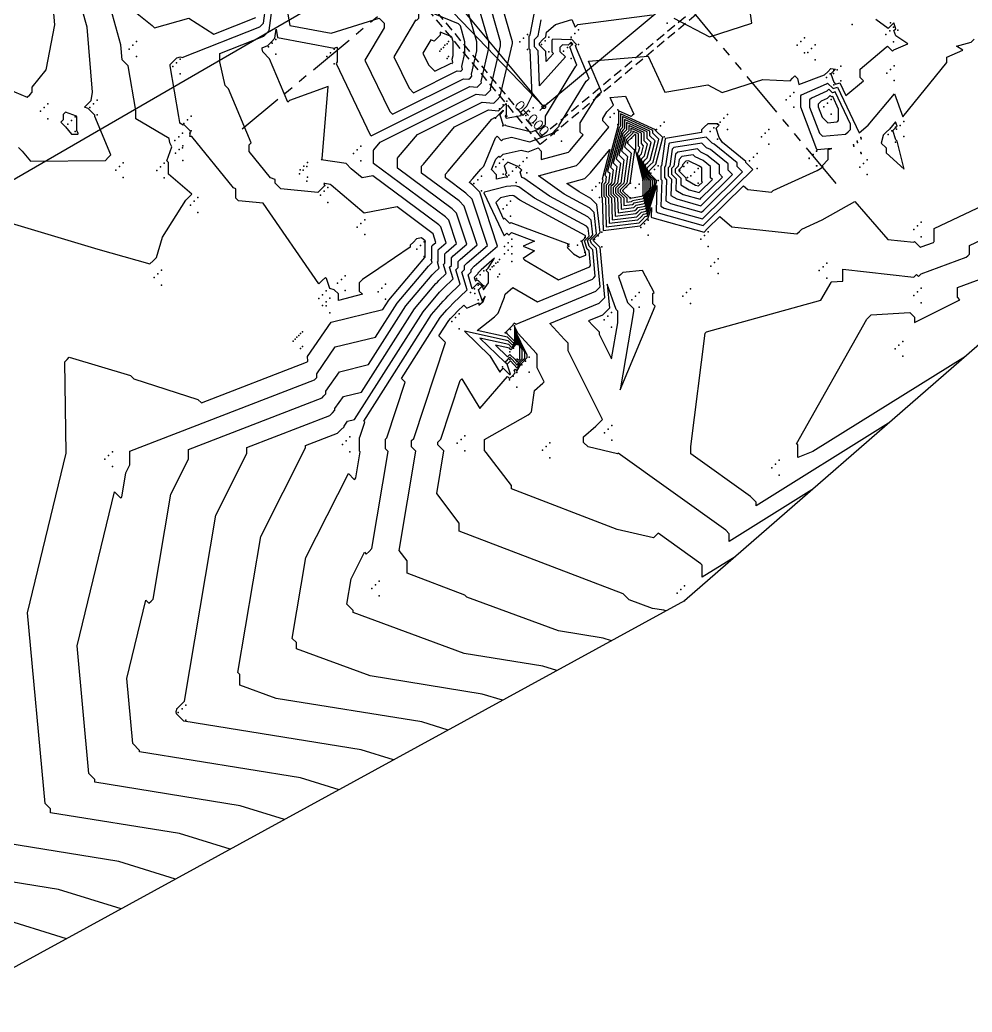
# Model space of a CAD drawing. Header units: metres. Extents: x 419582 to 423558, y 4805372 to 4807539.
# Drawn here: x 421780.29 to 421806, y 4806399.88 to 4806426.66 of the extents above; entities that cross this region are included whole.
import ezdxf

# ---------------------------------------------------------------- set-up
doc = ezdxf.new("R2010")
doc.units = ezdxf.units.M
doc.linetypes.add('HIDDEN', pattern=[0.375, 0.25, -0.125])
doc.linetypes.add('PHANTOM', pattern=[2.5, 1.25, -0.25, 0.25, -0.25, 0.25, -0.25])
for name, color, linetype in [('_pieds', 253, 'HIDDEN'), ('C-ROAD-CNTR-N', 92, 'Continuous'), ('C-ROAD-STAN', 11, 'Continuous'), ('C-ROAD-STAN-MAJR', 11, 'Continuous'), ('C-TINN', 4, 'Continuous'), ('C-TINN-BNDY', 110, 'Continuous'), ('C-TOPO-MAJR', 9, 'Continuous'), ('C-TOPO-MINR', 8, 'Continuous')]:
    doc.layers.add(name, color=color, linetype=linetype)
doc.styles.get("Standard").update_dxf_attribs({"font": 'simplex.shx'})

# ---------------------------------------------------------------- blocks, each defined once
blk = doc.blocks.new('AN30 +0 +0')
at = {"linetype": 'PHANTOM', "flags": 128}
for points in [[(0, -11.382), (0, 11.382)], [(-11.382, 0), (11.382, 0)]]:
    blk.add_lwpolyline(points, dxfattribs=at)
at = {"flags": 128}
blk.add_lwpolyline([(-4.744, -4.744), (-4.744, 4.744), (4.744, 4.744), (4.744, -4.744)], close=True, dxfattribs=at)
blk = doc.blocks.new('AeccTickLine')
blk.add_line((0, -0.5), (0, 0.5))

msp = doc.modelspace()

# ---------------------------------------------------------------- linework, layer by layer
at = {"color": 31, "lineweight": 30, "true_color": 0xffbd7a, "elevation": 1718.013}
msp.add_lwpolyline([(423449.834, 4807399.592), (423130.593, 4807500.114), (421950.92, 4806612.998), (421795.045, 4806430.988), (421305.015, 4806147.038), (421305.015, 4806147.038), (420630.083, 4805770.97), (419765.157, 4805549.54), (419617.356, 4805580.088)], dxfattribs=at)
at = {"layer": '_pieds', "elevation": 1838.947, "flags": 128}
for points in [[(421794.339, 4806423.294), (421787.347, 4806431.698), (421795.751, 4806438.69), (421802.743, 4806430.286)], [(421794.357, 4806423.498), (421787.551, 4806431.68), (421795.733, 4806438.486), (421802.539, 4806430.304)]]:
    msp.add_lwpolyline(points, close=True, dxfattribs=at)
at = {"layer": 'C-ROAD-CNTR-N', "color": 92, "linetype": 'Continuous', "lineweight": -3, "flags": 128}
msp.add_lwpolyline([(421794.432, 4806424.311), (421787.347, 4806431.698), (421795.733, 4806438.486), (421801.726, 4806430.379)], dxfattribs=at)
at = {"layer": 'C-ROAD-STAN', "color": 11, "linetype": 'Continuous', "lineweight": -3}
msp.add_circle((421794.432, 4806424.311), 0.05, dxfattribs=at)
at = {"layer": 'C-TINN', "color": 4, "linetype": 'Continuous', "lineweight": -3}
for p in [(421797.76, 4806426.57, 1797.17), (421802.76, 4806426.53, 1797.22), (421803.79, 4806426.58, 1798.24), (421793.99, 4806426.26, 1794.63), (421795.27, 4806426.29, 1797.54), (421795.37, 4806426.39, 1797.54), (421803.67, 4806426.26, 1797.74), (421803.77, 4806426.36, 1797.74), (421803.87, 4806426.46, 1797.74), (421803.99, 4806426.38, 1798.24), (421783.34, 4806425.97, 1789.24), (421783.44, 4806426.07, 1789.24), (421787.1, 4806426.03, 1792.15), (421787.2, 4806426.13, 1792.15), (421791.76, 4806425.97, 1788.61), (421791.83, 4806426.01, 1788.41), (421791.86, 4806426.07, 1788.61), (421793.79, 4806426.06, 1794.63), (421793.89, 4806426.16, 1794.63), (421794.37, 4806425.99, 1797.39), (421794.47, 4806426.09, 1797.39), (421794.57, 4806426.19, 1797.39), (421795.17, 4806426.19, 1797.54), (421795.17, 4806426.01, 1795.52), (421795.37, 4806425.99, 1797.54), (421801.27, 4806425.97, 1797.61), (421801.37, 4806426.07, 1797.61), (421801.47, 4806426.17, 1797.61), (421801.76, 4806425.98, 1797.33), (421803.87, 4806426.06, 1797.74), (421783.24, 4806425.87, 1789.24), (421787, 4806425.93, 1792.15), (421787.2, 4806425.73, 1792.15), (421788.68, 4806425.77, 1792.06), (421788.78, 4806425.87, 1792.06), (421791.63, 4806425.81, 1788.41), (421791.66, 4806425.87, 1788.61), (421791.73, 4806425.91, 1788.41), (421793.99, 4806425.86, 1794.63), (421794.57, 4806425.79, 1797.39), (421794.97, 4806425.81, 1795.52), (421795.07, 4806425.91, 1795.52), (421801.47, 4806425.77, 1797.61), (421801.56, 4806425.78, 1797.33), (421801.66, 4806425.88, 1797.33), (421783.44, 4806425.67, 1789.24), (421784.52, 4806425.5, 1790.06), (421784.62, 4806425.6, 1790.06), (421788.58, 4806425.67, 1792.06), (421788.78, 4806425.47, 1792.06), (421791.83, 4806425.61, 1788.41), (421791.86, 4806425.67, 1788.61), (421795.17, 4806425.61, 1795.52), (421801.76, 4806425.58, 1797.33), (421802.45, 4806425.41, 1797.61), (421803.89, 4806425.42, 1798.53), (421784.42, 4806425.4, 1790.06), (421784.62, 4806425.2, 1790.06), (421802.16, 4806425.2, 1798.12), (421802.25, 4806425.21, 1797.61), (421802.26, 4806425.3, 1798.12), (421802.35, 4806425.31, 1797.61), (421803.69, 4806425.22, 1798.53), (421803.79, 4806425.32, 1798.53), (421802.06, 4806425.1, 1798.12), (421802.26, 4806424.9, 1798.12), (421802.45, 4806425.01, 1797.61), (421803.89, 4806425.02, 1798.53), (421801.18, 4806424.7, 1798.21), (421781.05, 4806424.39, 1787.16), (421782.28, 4806424.39, 1788.12), (421782.38, 4806424.49, 1788.12), (421793.34, 4806424.36, 1794.7), (421793.44, 4806424.46, 1794.7), (421800.98, 4806424.5, 1798.21), (421801.08, 4806424.6, 1798.21), (421802.09, 4806424.41, 1801.63), (421802.19, 4806424.51, 1801.63), (421780.85, 4806424.19, 1787.16), (421780.95, 4806424.29, 1787.16), (421782.18, 4806424.29, 1788.12), (421782.38, 4806424.09, 1788.12), (421793.23, 4806424.1, 1796.1), (421793.24, 4806424.26, 1794.7), (421793.33, 4806424.2, 1796.1), (421793.95, 4806424.08, 1795.1), (421794.05, 4806424.18, 1795.1), (421794.15, 4806424.28, 1795.1), (421796.33, 4806424.13, 1799.34), (421796.43, 4806424.23, 1799.34), (421799.39, 4806424.1, 1798.4), (421801.18, 4806424.3, 1798.21), (421801.99, 4806424.31, 1801.63), (421802.19, 4806424.11, 1801.63), (421781.05, 4806423.99, 1787.16), (421781.59, 4806423.84, 1786.91), (421781.69, 4806423.94, 1786.91), (421781.79, 4806424.04, 1786.91), (421784.72, 4806423.86, 1790.09), (421784.82, 4806423.96, 1790.09), (421784.92, 4806424.06, 1790.09), (421793.13, 4806424, 1796.1), (421793.33, 4806423.8, 1796.1), (421793.44, 4806424.06, 1794.7), (421794.15, 4806423.88, 1795.1), (421796.23, 4806424.03, 1799.34), (421796.43, 4806423.83, 1799.34), (421797.58, 4806423.8, 1798.36), (421797.68, 4806423.9, 1798.36), (421799.12, 4806423.84, 1797.92), (421799.19, 4806423.9, 1798.4), (421799.29, 4806424, 1798.4), (421804.05, 4806423.81, 1799.06), (421804.15, 4806423.91, 1799.06), (421781.79, 4806423.64, 1786.91), (421784.68, 4806423.6, 1789.07), (421784.92, 4806423.66, 1790.09), (421794.71, 4806423.58, 1797.16), (421794.81, 4806423.68, 1797.16), (421794.91, 4806423.78, 1797.16), (421796.9, 4806423.56, 1790.82), (421797.48, 4806423.7, 1798.36), (421798.92, 4806423.64, 1797.92), (421799.02, 4806423.74, 1797.92), (421799.39, 4806423.7, 1798.4), (421800.41, 4806423.6, 1798.37), (421800.51, 4806423.7, 1798.37), (421803.73, 4806423.56, 1800.19), (421803.83, 4806423.66, 1800.19), (421803.93, 4806423.76, 1800.19), (421803.95, 4806423.71, 1799.06), (421784.48, 4806423.4, 1789.07), (421784.58, 4806423.5, 1789.07), (421794.91, 4806423.38, 1797.16), (421796.7, 4806423.36, 1790.82), (421796.8, 4806423.46, 1790.82), (421797.68, 4806423.5, 1798.36), (421799.12, 4806423.44, 1797.92), (421800.31, 4806423.5, 1798.37), (421800.51, 4806423.3, 1798.37), (421802.79, 4806423.28, 1799.13), (421802.89, 4806423.38, 1799.13), (421802.9, 4806423.35, 1799.2), (421802.99, 4806423.48, 1799.13), (421803, 4806423.45, 1799.2), (421803.93, 4806423.36, 1800.19), (421804.15, 4806423.51, 1799.06), (421784.49, 4806423.06, 1789.61), (421784.59, 4806423.16, 1789.61), (421784.68, 4806423.2, 1789.07), (421784.69, 4806423.26, 1789.61), (421789.3, 4806423.05, 1792.48), (421789.4, 4806423.15, 1792.48), (421789.5, 4806423.25, 1792.48), (421796.9, 4806423.16, 1790.82), (421800.19, 4806423.05, 1798.43), (421801.696, 4806423.017, 1798.909), (421801.7, 4806423.02, 1798.91), (421801.796, 4806423.117, 1798.909), (421801.8, 4806423.12, 1798.91), (421802.8, 4806423.25, 1799.2), (421802.99, 4806423.08, 1799.13), (421803, 4806423.05, 1799.2), (421783.08, 4806422.8, 1788.37), (421784.19, 4806422.79, 1788.82), (421784.69, 4806422.86, 1789.61), (421788.06, 4806422.81, 1791.8), (421789.5, 4806422.85, 1792.48), (421793.24, 4806422.79, 1798.35), (421793.34, 4806422.89, 1798.35), (421793.78, 4806422.73, 1798.6), (421793.88, 4806422.83, 1798.6), (421793.98, 4806422.93, 1798.6), (421798.31, 4806422.8, 1792.66), (421799.99, 4806422.85, 1798.43), (421800.09, 4806422.95, 1798.43), (421801.596, 4806422.917, 1798.909), (421801.6, 4806422.92, 1798.91), (421803.06, 4806422.78, 1799.62), (421803.16, 4806422.88, 1799.62), (421782.88, 4806422.6, 1788.37), (421782.98, 4806422.7, 1788.37), (421783.99, 4806422.59, 1788.82), (421784.09, 4806422.69, 1788.82), (421787.84, 4806422.5, 1791.62), (421787.86, 4806422.61, 1791.8), (421787.94, 4806422.6, 1791.62), (421787.96, 4806422.71, 1791.8), (421788.04, 4806422.7, 1791.62), (421793.14, 4806422.69, 1798.35), (421793.34, 4806422.49, 1798.35), (421793.49, 4806422.47, 1797.34), (421793.59, 4806422.57, 1797.34), (421793.69, 4806422.67, 1797.34), (421793.98, 4806422.53, 1798.6), (421797.32, 4806422.52, 1798.77), (421797.42, 4806422.62, 1798.77), (421797.52, 4806422.72, 1798.77), (421798.11, 4806422.6, 1792.66), (421798.21, 4806422.7, 1792.66), (421798.5, 4806422.55, 1792.58), (421798.6, 4806422.65, 1792.58), (421800.19, 4806422.65, 1798.43), (421801.796, 4806422.717, 1798.909), (421801.8, 4806422.72, 1798.91), (421802.96, 4806422.68, 1799.62), (421803.16, 4806422.48, 1799.62), (421783.08, 4806422.4, 1788.37), (421784.19, 4806422.39, 1788.82), (421788.04, 4806422.3, 1791.62), (421788.06, 4806422.41, 1791.8), (421792.55, 4806422.24, 1797.19), (421792.65, 4806422.34, 1797.19), (421792.75, 4806422.44, 1797.19), (421793.69, 4806422.27, 1797.34), (421795.94, 4806422.26, 1800.89), (421796.77, 4806422.25, 1790.85), (421797.01, 4806422.22, 1790.82), (421797.11, 4806422.32, 1790.82), (421797.52, 4806422.32, 1798.77), (421798.31, 4806422.4, 1792.66), (421798.4, 4806422.45, 1792.58), (421798.6, 4806422.25, 1792.58), (421788.41, 4806421.93, 1790.85), (421788.51, 4806422.03, 1790.85), (421788.61, 4806422.13, 1790.85), (421792.75, 4806422.04, 1797.19), (421795.74, 4806422.06, 1800.89), (421795.84, 4806422.16, 1800.89), (421796.57, 4806422.05, 1790.85), (421796.67, 4806422.15, 1790.85), (421796.91, 4806422.12, 1790.82), (421784.9, 4806421.66, 1789.04), (421785, 4806421.76, 1789.04), (421785.1, 4806421.86, 1789.04), (421788.61, 4806421.73, 1790.85), (421793.44, 4806421.66, 1795.38), (421793.54, 4806421.76, 1795.38), (421795.94, 4806421.86, 1800.89), (421796.77, 4806421.85, 1790.85), (421797.11, 4806421.92, 1790.82), (421785.1, 4806421.46, 1789.04), (421793.34, 4806421.56, 1795.38), (421789.5, 4806421.16, 1790.81), (421789.6, 4806421.26, 1790.81), (421793.54, 4806421.36, 1795.38), (421797.15, 4806421.15, 1800.59), (421797.25, 4806421.25, 1800.59), (421804.62, 4806421.2, 1799.63), (421789.4, 4806421.06, 1790.81), (421789.6, 4806420.86, 1790.81), (421796, 4806420.93, 1800.47), (421797.05, 4806421.05, 1800.59), (421798.87, 4806420.94, 1800.5), (421804.42, 4806421, 1799.63), (421804.52, 4806421.1, 1799.63), (421791.21, 4806420.67, 1789.88), (421793.47, 4806420.64, 1797.65), (421793.57, 4806420.74, 1797.65), (421795.44, 4806420.68, 1795.77), (421795.54, 4806420.78, 1795.77), (421795.8, 4806420.73, 1800.47), (421795.9, 4806420.83, 1800.47), (421797.25, 4806420.85, 1800.59), (421798.67, 4806420.74, 1800.5), (421798.77, 4806420.84, 1800.5), (421804.62, 4806420.8, 1799.63), (421791.01, 4806420.47, 1789.88), (421791.11, 4806420.57, 1789.88), (421793.37, 4806420.54, 1797.65), (421793.37, 4806420.34, 1797.26), (421793.47, 4806420.44, 1797.26), (421793.57, 4806420.54, 1797.26), (421793.57, 4806420.34, 1797.65), (421795.34, 4806420.58, 1795.77), (421795.54, 4806420.38, 1795.77), (421796, 4806420.53, 1800.47), (421798.87, 4806420.54, 1800.5), (421791.21, 4806420.27, 1789.88), (421793.14, 4806420.09, 1797.32), (421793.19, 4806420.12, 1797.24), (421793.24, 4806420.19, 1797.32), (421793.57, 4806420.14, 1797.26), (421799.04, 4806420.11, 1800.86), (421799.14, 4806420.21, 1800.86), (421802.07, 4806420.09, 1800.88), (421784.02, 4806419.8, 1789.1), (421784.12, 4806419.9, 1789.1), (421792.82, 4806419.88, 1798.38), (421792.99, 4806419.92, 1797.24), (421793.04, 4806419.99, 1797.32), (421793.09, 4806420.02, 1797.24), (421793.24, 4806419.79, 1797.32), (421798.94, 4806420.01, 1800.86), (421799.14, 4806419.81, 1800.86), (421801.87, 4806419.89, 1800.88), (421801.97, 4806419.99, 1800.88), (421783.92, 4806419.7, 1789.1), (421788.87, 4806419.55, 1790.29), (421788.97, 4806419.65, 1790.29), (421789.07, 4806419.75, 1790.29), (421790.16, 4806419.52, 1789.62), (421792.62, 4806419.68, 1798.38), (421792.72, 4806419.78, 1798.38), (421793.19, 4806419.72, 1797.24), (421802.07, 4806419.69, 1800.88), (421784.12, 4806419.5, 1789.1), (421788.56, 4806419.34, 1789.86), (421789.07, 4806419.35, 1790.29), (421789.96, 4806419.32, 1789.62), (421790.06, 4806419.42, 1789.62), (421792.46, 4806419.3, 1796.51), (421792.56, 4806419.4, 1796.51), (421792.57, 4806419.27, 1796.94), (421792.66, 4806419.5, 1796.51), (421792.67, 4806419.37, 1796.94), (421792.77, 4806419.47, 1796.94), (421792.82, 4806419.48, 1798.38), (421797.01, 4806419.3, 1799.63), (421798.29, 4806419.3, 1800.81), (421798.39, 4806419.4, 1800.81), (421804.52, 4806419.32, 1801.53), (421804.62, 4806419.42, 1801.53), (421788.36, 4806419.14, 1789.86), (421788.46, 4806419.24, 1789.86), (421788.56, 4806419.05, 1789.63), (421788.66, 4806419.15, 1789.63), (421790.16, 4806419.12, 1789.62), (421792.66, 4806419.1, 1796.51), (421792.77, 4806419.07, 1796.94), (421796.81, 4806419.1, 1799.63), (421796.91, 4806419.2, 1799.63), (421798.19, 4806419.2, 1800.81), (421798.39, 4806419, 1800.81), (421804.42, 4806419.22, 1801.53), (421804.62, 4806419.02, 1801.53), (421788.46, 4806418.95, 1789.63), (421788.56, 4806418.94, 1789.86), (421788.66, 4806418.75, 1789.63), (421792.15, 4806418.72, 1797.34), (421796.26, 4806418.76, 1801.4), (421797.01, 4806418.9, 1799.63), (421791.95, 4806418.52, 1797.34), (421792.05, 4806418.62, 1797.34), (421796.06, 4806418.56, 1801.4), (421796.16, 4806418.66, 1801.4), (421787.87, 4806418.19, 1789.22), (421787.92, 4806418.24, 1789.43), (421792.15, 4806418.32, 1797.34), (421793.44, 4806418.2, 1799.08), (421793.54, 4806418.3, 1799.08), (421793.64, 4806418.4, 1799.08), (421796.26, 4806418.36, 1801.4), (421787.67, 4806417.99, 1789.22), (421787.72, 4806418.04, 1789.43), (421787.77, 4806418.09, 1789.22), (421787.82, 4806418.14, 1789.43), (421793.64, 4806418, 1799.08), (421804.12, 4806417.98, 1802.8), (421787.87, 4806417.79, 1789.22), (421787.92, 4806417.84, 1789.43), (421793.52, 4806417.7, 1794.07), (421793.62, 4806417.8, 1794.07), (421793.72, 4806417.9, 1794.07), (421803.92, 4806417.78, 1802.8), (421804.02, 4806417.88, 1802.8), (421793.42, 4806417.39, 1796.86), (421793.52, 4806417.49, 1796.86), (421793.72, 4806417.5, 1794.07), (421793.94, 4806417.45, 1798.74), (421794.04, 4806417.55, 1798.74), (421804.12, 4806417.58, 1802.8), (421793.32, 4806417.29, 1796.86), (421793.71, 4806417.14, 1798.42), (421793.84, 4806417.35, 1798.74), (421794.04, 4806417.15, 1798.74), (421793.51, 4806416.94, 1798.42), (421793.52, 4806417.09, 1796.86), (421793.61, 4806417.04, 1798.42), (421793.71, 4806416.74, 1798.42), (421796.07, 4806415.51, 1800.16), (421796.17, 4806415.61, 1800.16), (421796.27, 4806415.71, 1800.16), (421789.1, 4806415.3, 1794.63), (421789.2, 4806415.4, 1794.63), (421792.1, 4806415.23, 1798.75), (421792.2, 4806415.33, 1798.75), (421792.3, 4806415.43, 1798.75), (421794.6, 4806415.24, 1799.74), (421796.27, 4806415.31, 1800.16), (421782.79, 4806415, 1790.7), (421789, 4806415.2, 1794.63), (421789.2, 4806415, 1794.63), (421792.3, 4806415.03, 1798.75), (421794.4, 4806415.04, 1799.74), (421794.5, 4806415.14, 1799.74), (421782.59, 4806414.8, 1790.7), (421782.69, 4806414.9, 1790.7), (421794.6, 4806414.84, 1799.74), (421800.79, 4806414.77, 1801.86), (421782.79, 4806414.6, 1790.7), (421800.59, 4806414.57, 1801.86), (421800.69, 4806414.67, 1801.86), (421800.79, 4806414.37, 1801.86), (421789.99, 4806411.51, 1796.46), (421789.79, 4806411.31, 1796.46), (421789.89, 4806411.41, 1796.46), (421798.13, 4806411.28, 1798.34), (421798.23, 4806411.38, 1798.34), (421789.99, 4806411.11, 1796.46), (421798.03, 4806411.18, 1798.34), (421798.23, 4806410.98, 1798.34), (421784.67, 4806408.06, 1793.04), (421784.77, 4806408.16, 1793.04), (421784.57, 4806407.96, 1793.04), (421784.77, 4806407.76, 1793.04)]:
    msp.add_point(p, dxfattribs=at)
at = {"layer": 'C-TINN-BNDY', "color": 110, "linetype": 'Continuous', "lineweight": -3, "flags": 128}
msp.add_lwpolyline([(422724.87, 4807165.92), (422697.08, 4807146.67), (422577.28, 4807048.8), (422494.93, 4806993.73), (422433.35, 4806948.24), (422390.21, 4806913.55), (422303.24, 4806847.72), (422229.68, 4806793.83), (422213.19, 4806781.58), (422179.34, 4806755.48), (422143.63, 4806726.94), (422090.94, 4806686.36), (421935.65, 4806537.41), (421807.76, 4806419.27), (421798.23, 4806410.98), (421750.84, 4806385.06), (421712.43, 4806364.25), (421678.37, 4806344.94), (421648.74, 4806328.11), (421541.25, 4806258.62), (421434.62, 4806175.52), (421305.47, 4806115.01), (421187.67, 4806058.56)], dxfattribs=at)
at = {"layer": 'C-TOPO-MAJR', "color": 9, "linetype": 'Continuous', "lineweight": -3, "flags": 128}
for points, elevation in [([(421785.967, 4806404.273), (421784.603, 4806404.696), (421781.119, 4806405.257), (421781.119, 4806405.367), (421780.974, 4806405.512), (421780.501, 4806410.652), (421781.543, 4806414.966), (421781.503, 4806417.425), (421781.566, 4806417.488), (421781.628, 4806417.551), (421783.284, 4806417.056), (421783.372, 4806416.969), (421785.098, 4806416.414), (421785.193, 4806416.32), (421788.033, 4806417.417), (421788.047, 4806417.431), (421788.062, 4806417.445), (421788.06, 4806417.573), (421788.7, 4806418.502), (421790.087, 4806418.838), (421790.248, 4806419.09), (421791.222, 4806420.242), (421791.224, 4806420.243), (421791.225, 4806420.245), (421791.233, 4806420.252), (421791.23, 4806420.262), (421791.231, 4806420.263), (421791.231, 4806420.657), (421791.233, 4806420.659), (421791.243, 4806420.668), (421791.235, 4806420.692), (421791.232, 4806420.696), (421791.131, 4806420.771), (421791.002, 4806420.746), (421790.915, 4806420.659), (421790.828, 4806420.572), (421790.828, 4806420.52), (421789.981, 4806419.948), (421789.542, 4806419.65), (421789.499, 4806419.607), (421789.455, 4806419.564), (421789.455, 4806419.337), (421789.542, 4806419.25), (421788.89, 4806419.086), (421788.89, 4806419.262), (421788.778, 4806419.374), (421788.661, 4806419.408), (421788.567, 4806419.678), (421788.539, 4806419.706), (421788.453, 4806419.62), (421788.367, 4806419.535), (421786.856, 4806421.709), (421786.194, 4806421.773), (421786.12, 4806421.847), (421786.12, 4806422.098), (421786.06, 4806422.121), (421784.935, 4806423.506), (421784.877, 4806423.51), (421784.899, 4806423.619), (421784.877, 4806423.585), (421784.899, 4806423.655), (421784.716, 4806423.837), (421784.708, 4806423.828), (421784.699, 4806423.819), (421784.613, 4806423.871), (421784.613, 4806423.889), (421784.584, 4806424.052), (421784.348, 4806425.42), (421784.348, 4806425.449), (421784.441, 4806425.542), (421784.534, 4806425.634), (421784.633, 4806425.662), (421784.671, 4806425.638), (421786.772, 4806426.47), (421786.823, 4806426.52), (421786.873, 4806426.571), (421786.934, 4806427.037)], 1790), ([(421793.319, 4806408.294), (421792.773, 4806408.463), (421789.748, 4806408.951), (421787.762, 4806409.68), (421787.762, 4806409.851), (421787.647, 4806409.965), (421788.016, 4806412.144), (421789.16, 4806414.413), (421789.319, 4806414.254), (421789.34, 4806414.274), (421789.36, 4806414.294), (421789.478, 4806415.003), (421789.46, 4806415.021), (421789.46, 4806415.385), (421789.469, 4806415.394), (421789.603, 4806415.799), (421789.575, 4806415.826), (421791.407, 4806418.702), (421791.718, 4806419.069), (421791.787, 4806419.138), (421791.855, 4806419.206), (421792.175, 4806419.521), (421792.059, 4806419.915), (421792.12, 4806419.975), (421792.12, 4806420.134), (421792.18, 4806420.194), (421792.633, 4806420.584), (421792.289, 4806421.63), (421792.149, 4806421.77), (421791.132, 4806422.524), (421791.132, 4806422.71), (421791.185, 4806422.763), (421792.027, 4806423.772), (421792.944, 4806424.23), (421793.216, 4806424.204), (421793.238, 4806424.226), (421793.259, 4806424.247), (421793.338, 4806424.326), (421793.416, 4806424.404), (421793.416, 4806424.09), (421793.395, 4806424.069), (421793.416, 4806424.004), (421793.823, 4806424.075), (421793.823, 4806424.175), (421793.898, 4806424.25), (421793.972, 4806424.325), (421794.116, 4806424.616), (421794.068, 4806425.851), (421794.041, 4806425.877), (421794.041, 4806426.224), (421794.054, 4806426.237), (421794.068, 4806426.251), (421794.207, 4806426.996)], 1795), ([(421801.669, 4806413.972), (421799.437, 4806412.579), (421799.437, 4806412.79), (421799.343, 4806412.884), (421796.442, 4806414.965), (421796.434, 4806414.956), (421796.425, 4806414.947), (421795.634, 4806415.131), (421795.51, 4806415.255), (421795.51, 4806415.407), (421795.841, 4806415.695), (421795.93, 4806415.784), (421796.019, 4806415.872), (421795.092, 4806417.723), (421795.092, 4806417.934), (421794.997, 4806418.028), (421794.6, 4806418.463), (421795.931, 4806419.013), (421796.006, 4806419.088), (421796.081, 4806419.163), (421795.954, 4806420.515), (421795.774, 4806420.695), (421795.764, 4806420.725), (421795.774, 4806420.735), (421795.864, 4806420.825), (421795.954, 4806420.915), (421795.87, 4806421.672), (421795.705, 4806421.837), (421795.385, 4806422.012), (421795.056, 4806422.243), (421795.542, 4806422.375), (421795.618, 4806422.451), (421795.694, 4806422.527), (421796.221, 4806423.161), (421796.007, 4806422.357), (421796.025, 4806422.34), (421796.014, 4806422.259), (421796.005, 4806422.25), (421795.996, 4806422.241), (421795.996, 4806421.877), (421796.014, 4806421.859), (421796.038, 4806420.975), (421797.033, 4806421.098), (421797.127, 4806421.192), (421797.221, 4806421.286), (421797.242, 4806421.29), (421797.338, 4806421.597), (421797.329, 4806421.336), (421797.349, 4806421.324), (421798.759, 4806420.929), (421798.853, 4806421.023), (421799.189, 4806421.353), (421799.512, 4806421.074), (421801.267, 4806420.881), (421801.331, 4806420.945), (421801.395, 4806421.01), (421801.948, 4806421.263), (421802.831, 4806421.759), (421803.724, 4806420.731), (421804.42, 4806420.653), (421804.439, 4806420.673), (421804.601, 4806420.512), (421804.62, 4806420.531), (421804.949, 4806420.651), (421804.96, 4806420.663), (421804.971, 4806420.674), (421804.971, 4806421.029), (421808.455, 4806422.674)], 1800)]:
    msp.add_lwpolyline(points, dxfattribs=dict(at, elevation=elevation))
for points, elevation in [([(421790.798, 4806424.81), (421790.92, 4806424.688), (421792.099, 4806425.277), (421792.186, 4806425.269), (421792.212, 4806425.294), (421792.237, 4806425.319), (421792.221, 4806425.394), (421792.306, 4806425.76), (421792.306, 4806426.068), (421792.182, 4806426.5), (421792.13, 4806426.552), (421791.054, 4806426.987), (421791.054, 4806426.691), (421791.028, 4806426.665), (421791.002, 4806426.639), (421790.973, 4806426.651), (421790.388, 4806425.662), (421790.798, 4806424.81)], 1790), ([(421802.076, 4806424.73), (421801.656, 4806424.548), (421801.604, 4806424.496), (421801.604, 4806424.305), (421801.876, 4806423.597), (421801.956, 4806423.517), (421802.581, 4806423.569), (421802.646, 4806423.634), (421802.712, 4806423.699), (421802.712, 4806423.838), (421802.295, 4806424.713), (421802.223, 4806424.691), (421802.13, 4806424.784), (421802.076, 4806424.73)], 1800), ([(421796.31, 4806422.137), (421796.31, 4806421.971), (421796.427, 4806421.854), (421796.438, 4806421.453), (421796.889, 4806421.509), (421796.932, 4806421.552), (421796.975, 4806421.594), (421797.17, 4806421.633), (421797.326, 4806422.13), (421797.326, 4806422.32), (421797.22, 4806422.425), (421797.121, 4806422.823), (421797.173, 4806422.876), (421797.226, 4806422.929), (421797.332, 4806423.348), (421797.222, 4806423.459), (421797.222, 4806423.638), (421796.669, 4806423.889), (421796.669, 4806423.692), (421796.618, 4806423.642), (421796.568, 4806423.591), (421796.385, 4806422.903), (421796.502, 4806422.786), (421796.427, 4806422.254), (421796.368, 4806422.195), (421796.31, 4806422.137)], 1795), ([(421803.673, 4806423.2), (421803.673, 4806423.067), (421804.164, 4806422.627), (421803.967, 4806423.385), (421803.933, 4806423.419), (421803.85, 4806423.668), (421803.933, 4806423.752), (421803.95, 4806423.768), (421803.967, 4806423.785), (421803.925, 4806423.904), (421803.762, 4806423.71), (421803.679, 4806423.628), (421803.597, 4806423.546), (421803.59, 4806423.539), (421803.54, 4806423.333), (421803.673, 4806423.2)], 1800), ([(421799.175, 4806422.733), (421798.836, 4806423.008), (421798.67, 4806423.085), (421798.581, 4806423.174), (421798.051, 4806423.087), (421797.992, 4806423.028), (421797.946, 4806422.708), (421797.884, 4806422.646), (421797.884, 4806422.493), (421798.007, 4806422.369), (421797.997, 4806422.061), (421798.192, 4806421.948), (421798.652, 4806421.819), (421798.682, 4806421.85), (421799.258, 4806422.415), (421799.175, 4806422.498), (421799.175, 4806422.733)], 1795), ([(421797.38, 4806418.994), (421797.38, 4806419.269), (421797.411, 4806419.3), (421797.102, 4806419.897), (421796.565, 4806419.842), (421796.509, 4806419.786), (421796.453, 4806419.73), (421796.695, 4806419.029), (421796.853, 4806418.871), (421796.853, 4806418.787), (421796.493, 4806416.673), (421797.443, 4806418.931), (421797.38, 4806418.994)], 1800), ([(421793.764, 4806417.49), (421793.784, 4806417.51), (421793.784, 4806417.83), (421793.705, 4806417.993), (421793.705, 4806417.919), (421793.624, 4806417.837), (421793.542, 4806417.756), (421793.505, 4806417.793), (421793.13, 4806417.876), (421793.453, 4806417.563), (421793.487, 4806417.597), (421793.52, 4806417.63), (421793.653, 4806417.497), (421793.718, 4806417.423), (421793.744, 4806417.47), (421793.764, 4806417.49)], 1795)]:
    msp.add_lwpolyline(points, close=True, dxfattribs=dict(at, elevation=elevation))
at = {"layer": 'C-TOPO-MINR', "color": 8, "linetype": 'Continuous', "lineweight": -3, "flags": 128}
for points, elevation in [([(421805.813, 4806417.576), (421801.694, 4806415.005), (421801.286, 4806414.848), (421801.286, 4806415.189), (421801.256, 4806415.218), (421803.149, 4806418.576), (421803.208, 4806418.634), (421803.266, 4806418.693), (421804.309, 4806418.761), (421804.435, 4806418.635), (421804.435, 4806418.487), (421805.667, 4806419.103), (421805.6, 4806419.17), (421805.6, 4806419.437), (421806.725, 4806419.848), (421806.797, 4806419.919), (421806.868, 4806419.991), (421806.868, 4806420.105), (421807.982, 4806420.63), (421808.033, 4806420.579), (421809.063, 4806421.805), (421809.063, 4806421.572), (421812.212, 4806424.726), (421846.582, 4806461.422)], 1802), ([(421791.849, 4806407.49), (421791.139, 4806407.71), (421787.208, 4806408.343), (421786.235, 4806408.7), (421786.235, 4806408.988), (421786.179, 4806409.044), (421786.8, 4806412.715), (421788.005, 4806415.104), (421788.005, 4806415.168), (421788.868, 4806415.502), (421788.957, 4806415.59), (421789.045, 4806415.678), (421789.045, 4806415.696), (421789.132, 4806415.822), (421789.321, 4806415.868), (421791.176, 4806418.78), (421791.619, 4806419.304), (421791.674, 4806419.359), (421791.729, 4806419.414), (421791.987, 4806419.667), (421791.893, 4806419.984), (421791.942, 4806420.032), (421791.942, 4806420.239), (421791.99, 4806420.287), (421792.355, 4806420.601), (421792.078, 4806421.442), (421791.965, 4806421.555), (421790.484, 4806422.653), (421790.484, 4806422.924), (421790.517, 4806422.956), (421791.024, 4806423.565), (421792.775, 4806424.44), (421793.083, 4806424.41), (421793.172, 4806424.499), (421793.261, 4806424.588), (421793.258, 4806424.599), (421793.588, 4806426.019), (421793.588, 4806426.061), (421793.131, 4806427.654)], 1794), ([(421797.94, 4806426.702), (421798.908, 4806426.203), (421800.05, 4806426.566), (421799.904, 4806427.605)], 1797), ([(421779.969, 4806421.194), (421782.402, 4806420.468), (421783.805, 4806420.07), (421783.891, 4806420.156), (421783.978, 4806420.242), (421784.145, 4806420.789), (421784.771, 4806421.793), (421784.853, 4806421.875), (421784.935, 4806421.956), (421784.304, 4806422.497), (421784.304, 4806422.806), (421784.258, 4806422.852), (421784.399, 4806423.229), (421784.34, 4806423.34), (421784.325, 4806423.451), (421783.425, 4806423.987), (421783.425, 4806424.209), (421783.213, 4806425.417), (421783.056, 4806425.574), (421783.022, 4806425.984), (421782.611, 4806427.451)], 1789), ([(421780.253, 4806423.208), (421780.352, 4806423.11), (421780.58, 4806422.847), (421782.604, 4806422.864), (421782.678, 4806422.938), (421782.753, 4806423.013), (421782.321, 4806424.045), (421782.321, 4806424.085), (421782.141, 4806424.265), (421782.039, 4806424.303), (421782.126, 4806424.39), (421782.214, 4806424.478), (421782.257, 4806424.707), (421782.112, 4806426.458), (421781.824, 4806427.486)], 1788), ([(421782.646, 4806427.485), (421783.862, 4806426.505), (421783.926, 4806426.441), (421784.85, 4806426.701), (421785.525, 4806426.269), (421786.666, 4806426.721)], 1789), ([(421790.378, 4806406.685), (421789.505, 4806406.956), (421784.722, 4806407.727), (421784.722, 4806407.729), (421784.523, 4806407.928), (421784.516, 4806407.995), (421784.536, 4806408.077), (421784.54, 4806408.074), (421784.638, 4806408.172), (421784.736, 4806408.27), (421785.585, 4806413.286), (421786.424, 4806414.951), (421786.424, 4806415.117), (421788.66, 4806415.98), (421788.729, 4806416.05), (421788.799, 4806416.12), (421788.799, 4806416.165), (421789.024, 4806416.492), (421789.512, 4806416.61), (421790.944, 4806418.857), (421791.519, 4806419.538), (421791.561, 4806419.58), (421791.603, 4806419.622), (421791.798, 4806419.814), (421791.728, 4806420.053), (421791.764, 4806420.09), (421791.764, 4806420.343), (421791.801, 4806420.38), (421792.077, 4806420.618), (421791.867, 4806421.255), (421791.782, 4806421.34), (421789.837, 4806422.783), (421789.837, 4806423.138), (421789.848, 4806423.15), (421790.021, 4806423.358), (421792.606, 4806424.649), (421792.859, 4806424.625), (421792.932, 4806424.698), (421793.005, 4806424.771), (421792.999, 4806424.798), (421793.267, 4806425.954), (421793.267, 4806426.063), (421792.876, 4806427.43)], 1793), ([(421787.437, 4806405.077), (421786.237, 4806405.449), (421782.32, 4806406.081), (421782.32, 4806406.154), (421782.157, 4806406.317), (421781.839, 4806409.766), (421782.844, 4806413.923), (421783.018, 4806413.749), (421783.031, 4806413.762), (421783.044, 4806413.774), (421783.155, 4806414.429), (421783.264, 4806414.646), (421783.264, 4806415.015), (421788.242, 4806416.938), (421788.275, 4806416.971), (421788.308, 4806417.004), (421788.306, 4806417.103), (421788.808, 4806417.832), (421789.896, 4806418.095), (421790.48, 4806419.013), (421791.321, 4806420.007), (421791.336, 4806420.022), (421791.351, 4806420.037), (421791.421, 4806420.106), (421791.396, 4806420.192), (421791.409, 4806420.205), (421791.409, 4806420.553), (421791.422, 4806420.566), (421791.521, 4806420.651), (421791.446, 4806420.88), (421791.415, 4806420.911), (421790.473, 4806421.609), (421789.589, 4806421.441), (421788.692, 4806422.196), (421788.673, 4806422.215), (421788.523, 4806422.237), (421788.499, 4806422.241), (421788.523, 4806422.174), (421788.499, 4806422.163), (421788.418, 4806422.083), (421788.338, 4806422.002), (421787.333, 4806422.098), (421787.182, 4806422.25), (421787.182, 4806422.346), (421787.06, 4806422.393), (421786.485, 4806423.101), (421786.485, 4806423.288), (421786.538, 4806423.342), (421785.927, 4806424.798), (421785.839, 4806424.886), (421785.69, 4806425.528), (421785.69, 4806425.748), (421786.878, 4806426.219), (421786.952, 4806426.292), (421787.025, 4806426.366), (421787.113, 4806427.045)], 1791), ([(421788.908, 4806405.881), (421787.871, 4806406.203), (421783.521, 4806406.904), (421783.521, 4806406.941), (421783.34, 4806407.123), (421783.178, 4806408.881), (421783.69, 4806411), (421783.779, 4806410.911), (421783.834, 4806410.967), (421783.89, 4806411.022), (421784.37, 4806413.857), (421784.844, 4806414.798), (421784.844, 4806415.066), (421788.451, 4806416.459), (421788.502, 4806416.51), (421788.553, 4806416.562), (421788.553, 4806416.634), (421788.916, 4806417.162), (421789.704, 4806417.353), (421790.712, 4806418.935), (421791.42, 4806419.773), (421791.449, 4806419.801), (421791.477, 4806419.83), (421791.61, 4806419.96), (421791.562, 4806420.123), (421791.587, 4806420.148), (421791.587, 4806420.448), (421791.612, 4806420.473), (421791.799, 4806420.635), (421791.657, 4806421.067), (421791.599, 4806421.125), (421789.816, 4806422.448), (421789.529, 4806422.393), (421789.238, 4806422.638), (421789.097, 4806422.779), (421788.425, 4806422.881), (421788.454, 4806422.91), (421788.614, 4806424.856), (421787.569, 4806424.479), (421787.526, 4806424.436), (421787.034, 4806425.608), (421786.849, 4806425.794), (421786.829, 4806425.878), (421786.829, 4806425.906), (421786.984, 4806425.968), (421787.081, 4806426.064), (421787.177, 4806426.161), (421787.209, 4806426.406), (421787.249, 4806426.179), (421788.775, 4806425.894), (421788.848, 4806425.917), (421788.856, 4806425.91), (421788.856, 4806425.525), (421788.827, 4806425.476), (421789.751, 4806423.552), (421789.775, 4806423.528), (421792.437, 4806424.858), (421792.635, 4806424.839), (421792.692, 4806424.897), (421792.749, 4806424.954), (421792.74, 4806424.996), (421792.947, 4806425.89), (421792.947, 4806426.064), (421792.644, 4806427.12)], 1792), ([(421787.47, 4806427.114), (421787.578, 4806426.502), (421788.693, 4806426.295), (421789.989, 4806426.707), (421790.124, 4806426.572), (421790.124, 4806426.442), (421789.608, 4806425.569), (421790.275, 4806424.181), (421790.347, 4806424.108), (421792.268, 4806425.068), (421792.411, 4806425.054), (421792.452, 4806425.095), (421792.493, 4806425.136), (421792.48, 4806425.195), (421792.626, 4806425.825), (421792.626, 4806426.066), (421792.413, 4806426.81)], 1791), ([(421779.807, 4806424.86), (421780.495, 4806424.573), (421780.56, 4806424.638), (421780.626, 4806424.703), (421780.626, 4806424.842), (421781.006, 4806425.306), (421781.237, 4806426.519), (421781.202, 4806426.933)], 1787), ([(421796.26, 4806409.902), (421796.041, 4806409.97), (421794.827, 4806410.166), (421792.357, 4806411.073), (421792.299, 4806411.13), (421790.749, 4806411.724), (421790.749, 4806412.058), (421790.535, 4806412.34), (421790.983, 4806415.017), (421790.868, 4806415.132), (421790.868, 4806415.302), (421790.926, 4806415.36), (421791.78, 4806417.954), (421791.605, 4806418.129), (421791.871, 4806418.546), (421791.916, 4806418.6), (421792.012, 4806418.695), (421792.107, 4806418.791), (421792.277, 4806418.958), (421792.359, 4806418.876), (421792.677, 4806419.018), (421792.677, 4806418.957), (421792.789, 4806419.046), (421792.792, 4806419.048), (421792.794, 4806419.051), (421792.854, 4806419.2), (421792.772, 4806419.087), (421792.676, 4806419.375), (421792.772, 4806419.47), (421792.764, 4806419.479), (421792.65, 4806419.547), (421792.576, 4806419.473), (421792.502, 4806419.4), (421792.391, 4806419.776), (421792.475, 4806419.86), (421792.475, 4806419.924), (421792.559, 4806420.008), (421793.189, 4806420.551), (421792.71, 4806422.004), (421792.515, 4806422.199), (421792.427, 4806422.265), (421792.427, 4806422.281), (421792.523, 4806422.377), (421792.734, 4806422.629), (421792.816, 4806422.712), (421793.134, 4806423.476), (421793.174, 4806423.516), (421793.294, 4806423.396), (421793.334, 4806423.436), (421793.564, 4806423.487), (421794.058, 4806423.364), (421794.667, 4806423.603), (421794.759, 4806423.696), (421794.851, 4806423.788), (421794.851, 4806423.819), (421794.935, 4806423.959), (421795.581, 4806424.998), (421795.619, 4806425.037), (421795.658, 4806425.075), (421795.317, 4806425.888), (421795.29, 4806425.969), (421795.317, 4806425.995), (421795.17, 4806426.142), (421795.143, 4806426.115), (421794.674, 4806426.132), (421794.653, 4806426.111), (421794.653, 4806425.794), (421794.695, 4806425.752), (421794.498, 4806425.533), (421794.488, 4806425.8), (421794.316, 4806425.972), (421794.316, 4806426.028), (421794.402, 4806426.114), (421794.488, 4806426.2), (421794.511, 4806426.321), (421794.751, 4806426.534), (421795.188, 4806426.666), (421795.277, 4806426.459), (421795.354, 4806426.536), (421797.361, 4806426.791)], 1797), ([(421794.789, 4806409.098), (421794.407, 4806409.217), (421792.287, 4806409.558), (421789.288, 4806410.659), (421789.288, 4806410.713), (421789.115, 4806410.886), (421789.231, 4806411.573), (421789.591, 4806412.288), (421789.642, 4806412.238), (421789.717, 4806412.312), (421789.791, 4806412.387), (421790.231, 4806415.01), (421790.164, 4806415.076), (421790.164, 4806415.343), (421790.198, 4806415.377), (421790.691, 4806416.876), (421790.59, 4806416.977), (421791.639, 4806418.624), (421791.817, 4806418.834), (421791.899, 4806418.916), (421791.981, 4806418.998), (421792.364, 4806419.375), (421792.225, 4806419.845), (421792.297, 4806419.917), (421792.297, 4806420.029), (421792.369, 4806420.101), (421792.911, 4806420.568), (421792.499, 4806421.817), (421792.332, 4806421.984), (421791.779, 4806422.394), (421791.779, 4806422.495), (421791.854, 4806422.57), (421793.03, 4806423.979), (421793.113, 4806424.021), (421793.138, 4806424.019), (421793.231, 4806424.111), (421793.324, 4806424.204), (421793.331, 4806424.211), (421793.338, 4806424.219), (421793.338, 4806424.19), (421793.245, 4806424.097), (421793.338, 4806423.819), (421793.392, 4806423.828), (421793.412, 4806423.808), (421794.106, 4806423.636), (421794.395, 4806423.749), (421794.438, 4806423.793), (421794.482, 4806423.836), (421794.482, 4806424.062), (421795.094, 4806425.074), (421795.303, 4806425.411), (421795.316, 4806425.424), (421795.328, 4806425.437), (421795.218, 4806425.7), (421795.141, 4806425.929), (421795.218, 4806426.005), (421795.17, 4806426.053), (421795.094, 4806425.977), (421794.942, 4806425.982), (421794.867, 4806425.908), (421794.867, 4806425.805), (421795.016, 4806425.656), (421794.315, 4806424.873), (421794.278, 4806425.825), (421794.179, 4806425.925), (421794.179, 4806426.126), (421794.228, 4806426.176), (421794.278, 4806426.225), (421794.359, 4806426.658)], 1796), ([(421797.73, 4806410.707), (421797.674, 4806410.724), (421797.367, 4806410.773), (421796.74, 4806411.004), (421796.576, 4806411.167), (421792.154, 4806412.861), (421792.154, 4806413.073), (421791.543, 4806413.877), (421791.736, 4806415.025), (421791.572, 4806415.188), (421791.572, 4806415.261), (421791.654, 4806415.343), (421792.173, 4806416.92), (421792.22, 4806416.967), (421792.705, 4806416.168), (421793.459, 4806417.034), (421793.513, 4806416.98), (421793.586, 4806417.053), (421793.659, 4806417.127), (421793.632, 4806417.207), (421793.659, 4806417.234), (421793.711, 4806417.175), (421793.821, 4806417.374), (421793.905, 4806417.458), (421793.989, 4806417.542), (421793.989, 4806417.605), (421793.657, 4806418.292), (421793.657, 4806417.978), (421793.636, 4806417.957), (421793.614, 4806417.935), (421793.457, 4806418.092), (421792.639, 4806418.274), (421793.102, 4806418.639), (421793.151, 4806418.689), (421793.201, 4806418.738), (421793.376, 4806419.175), (421793.395, 4806419.253), (421793.598, 4806419.433), (421794.26, 4806419.046), (421795.746, 4806419.659), (421795.786, 4806419.699), (421795.825, 4806419.738), (421795.758, 4806420.451), (421795.663, 4806420.546), (421795.611, 4806420.704), (421795.663, 4806420.756), (421795.711, 4806420.804), (421795.758, 4806420.851), (421795.714, 4806421.25), (421795.627, 4806421.338), (421794.586, 4806421.903), (421793.898, 4806422.387), (421793.842, 4806422.406), (421793.794, 4806422.549), (421793.842, 4806422.597), (421793.737, 4806422.701), (421793.461, 4806422.814), (421793.427, 4806422.779), (421793.361, 4806422.714), (421793.427, 4806422.518), (421793.392, 4806422.483), (421793.461, 4806422.414), (421793.364, 4806422.404), (421793.162, 4806422.354), (421793.162, 4806422.475), (421793.022, 4806422.615), (421793.138, 4806422.894), (421793.223, 4806422.978), (421793.254, 4806422.947), (421793.338, 4806423.032), (421793.824, 4806423.139), (421794.009, 4806423.093), (421794.284, 4806423.201), (421794.367, 4806423.117), (421794.367, 4806422.884), (421795.097, 4806423.083), (421795.119, 4806423.105), (421795.142, 4806423.128), (421795.496, 4806423.553), (421795.419, 4806423.63), (421795.419, 4806423.876), (421795.858, 4806424.584), (421795.923, 4806424.649), (421795.988, 4806424.714), (421795.641, 4806425.54), (421797.251, 4806425.675), (421797.704, 4806424.708), (421798.86, 4806424.903), (421799.252, 4806424.701), (421800.342, 4806425.047), (421801.081, 4806425.014), (421801.146, 4806425.079), (421801.211, 4806425.145), (421801.281, 4806425.075), (421801.318, 4806424.91), (421802.014, 4806425.173), (421802.099, 4806425.258), (421802.184, 4806425.343), (421802.305, 4806425.326), (421802.281, 4806425.302), (421802.258, 4806425.279), (421802.181, 4806425.202), (421802.258, 4806424.973), (421802.305, 4806424.926), (421802.425, 4806424.961), (421802.589, 4806424.617), (421803.06, 4806425.014), (421802.976, 4806425.099), (421802.976, 4806425.329), (421803.677, 4806425.918), (421803.709, 4806425.951), (421803.844, 4806425.816), (421803.877, 4806425.849), (421804.257, 4806426.014), (421803.932, 4806426.226), (421803.884, 4806426.37), (421803.932, 4806426.418), (421803.88, 4806426.574), (421803.828, 4806426.522), (421803.78, 4806426.474), (421803.732, 4806426.426), (421803.394, 4806426.668)], 1798), ([(421799.597, 4806412.169), (421798.71, 4806411.616), (421798.71, 4806411.941), (421798.672, 4806411.978), (421797.519, 4806412.805), (421797.455, 4806412.741), (421797.392, 4806412.678), (421796.413, 4806412.905), (421793.56, 4806413.998), (421793.56, 4806414.089), (421792.881, 4806414.982), (421792.83, 4806415.033), (421792.83, 4806415.332), (421794.013, 4806415.993), (421794.057, 4806416.037), (421794.101, 4806416.081), (421794.186, 4806416.653), (421794.412, 4806416.85), (421794.43, 4806416.868), (421794.448, 4806416.886), (421794.257, 4806417.268), (421794.257, 4806417.629), (421794.237, 4806417.649), (421793.734, 4806418.2), (421793.641, 4806418.392), (421793.641, 4806417.998), (421793.64, 4806417.997), (421793.638, 4806417.995), (421793.441, 4806418.192), (421793.381, 4806418.206), (421793.415, 4806418.233), (421793.511, 4806418.329), (421793.607, 4806418.425), (421793.62, 4806418.457), (421793.622, 4806418.463), (421793.637, 4806418.476), (421793.686, 4806418.448), (421795.838, 4806419.336), (421795.896, 4806419.393), (421795.953, 4806419.451), (421795.856, 4806420.483), (421795.719, 4806420.621), (421795.687, 4806420.714), (421795.719, 4806420.746), (421795.787, 4806420.814), (421795.856, 4806420.883), (421795.792, 4806421.461), (421795.666, 4806421.587), (421794.985, 4806421.957), (421794.287, 4806422.448), (421795.319, 4806422.729), (421795.369, 4806422.778), (421795.418, 4806422.828), (421796.193, 4806423.76), (421796.024, 4806423.929), (421796.024, 4806423.991), (421796.136, 4806424.171), (421796.227, 4806424.262), (421796.318, 4806424.353), (421796.23, 4806424.562), (421796.638, 4806424.597), (421796.864, 4806424.116), (421796.829, 4806424.081), (421796.794, 4806424.046), (421796.449, 4806424.203), (421796.449, 4806423.819), (421796.445, 4806423.815), (421796.441, 4806423.811), (421796.083, 4806422.466), (421796.12, 4806422.429), (421796.096, 4806422.258), (421796.077, 4806422.239), (421796.059, 4806422.22), (421796.059, 4806421.896), (421796.096, 4806421.858), (421796.118, 4806421.071), (421797.004, 4806421.181), (421797.088, 4806421.264), (421797.172, 4806421.348), (421797.227, 4806421.359), (421797.486, 4806422.185), (421797.463, 4806421.481), (421797.518, 4806421.449), (421798.738, 4806421.107), (421798.819, 4806421.188), (421799.827, 4806422.179), (421799.944, 4806422.078), (421800.581, 4806422.008), (421800.604, 4806422.031), (421800.627, 4806422.054), (421801.809, 4806422.596), (421801.971, 4806422.687), (421801.945, 4806422.712), (421801.947, 4806422.715), (421802.11, 4806422.884), (421802.11, 4806423.16), (421802.205, 4806423.185), (421801.813, 4806423.153), (421801.806, 4806423.159), (421801.367, 4806424.302), (421801.367, 4806424.61), (421801.39, 4806424.633), (421802.068, 4806424.927), (421802.093, 4806424.952), (421802.242, 4806424.802), (421802.36, 4806424.837), (421802.944, 4806423.611), (421803.185, 4806423.814), (421803.901, 4806424.663), (421804.121, 4806424.036), (421805.313, 4806425.503), (421805.313, 4806425.652), (421805.744, 4806425.839), (421805.576, 4806425.949), (421805.969, 4806426.054), (421806.049, 4806426.135)], 1799), ([(421803.741, 4806415.774), (421800.165, 4806413.542), (421800.165, 4806413.639), (421800.013, 4806413.791), (421798.405, 4806414.944), (421798.405, 4806415.147), (421798.788, 4806418.198), (421798.806, 4806418.216), (421798.824, 4806418.235), (421801.913, 4806419.088), (421802.186, 4806419.571), (421802.192, 4806419.577), (421802.198, 4806419.583), (421802.504, 4806419.603), (421802.504, 4806419.929), (421804.42, 4806419.717), (421804.492, 4806419.789), (421804.548, 4806419.733), (421804.62, 4806419.805), (421805.837, 4806420.25), (421805.878, 4806420.291), (421805.92, 4806420.332), (421805.92, 4806420.567), (421808.219, 4806421.652)], 1801), ([(421784.497, 4806403.469), (421782.969, 4806403.942), (421779.918, 4806404.434)], 1789), ([(421783.026, 4806402.664), (421781.335, 4806403.189), (421778.717, 4806403.611)], 1788), ([(421781.556, 4806401.86), (421779.701, 4806402.435)], 1787)]:
    msp.add_lwpolyline(points, dxfattribs=dict(at, elevation=elevation))
for points, elevation in [([(421791.321, 4806425.439), (421791.492, 4806425.268), (421791.93, 4806425.486), (421791.962, 4806425.483), (421791.972, 4806425.493), (421791.981, 4806425.502), (421791.961, 4806425.593), (421791.985, 4806425.695), (421791.985, 4806426.069), (421791.95, 4806426.191), (421791.936, 4806426.205), (421791.634, 4806426.327), (421791.634, 4806426.244), (421791.555, 4806426.165), (421791.475, 4806426.086), (421791.386, 4806426.122), (421791.169, 4806425.755), (421791.321, 4806425.439)], 1789), ([(421802.085, 4806424.534), (421801.922, 4806424.463), (421801.841, 4806424.382), (421801.841, 4806424.308), (421801.946, 4806424.034), (421802.1, 4806423.881), (421802.341, 4806423.901), (421802.366, 4806423.926), (421802.392, 4806423.951), (421802.392, 4806424.25), (421802.231, 4806424.588), (421802.203, 4806424.58), (421802.167, 4806424.616), (421802.085, 4806424.534)], 1801), ([(421781.863, 4806423.582), (421781.87, 4806423.588), (421781.834, 4806423.673), (421781.834, 4806424.044), (421781.819, 4806424.059), (421781.524, 4806424.166), (421781.46, 4806424.102), (421781.46, 4806423.958), (421781.396, 4806423.894), (421781.524, 4806423.766), (421781.69, 4806423.575), (421781.857, 4806423.576), (421781.863, 4806423.582)], 1787), ([(421796.121, 4806422.2), (421796.121, 4806421.915), (421796.179, 4806421.857), (421796.198, 4806421.166), (421796.976, 4806421.263), (421797.049, 4806421.336), (421797.122, 4806421.41), (421797.213, 4806421.428), (421797.48, 4806422.281), (421797.48, 4806422.32), (421797.3, 4806422.501), (421797.279, 4806422.582), (421797.37, 4806422.672), (421797.46, 4806422.763), (421797.643, 4806423.484), (421797.452, 4806423.674), (421797.452, 4806423.693), (421796.504, 4806424.125), (421796.504, 4806423.788), (421796.488, 4806423.772), (421796.472, 4806423.756), (421796.158, 4806422.576), (421796.216, 4806422.518), (421796.179, 4806422.257), (421796.15, 4806422.228), (421796.121, 4806422.2)], 1798), ([(421796.184, 4806422.179), (421796.184, 4806421.934), (421796.262, 4806421.856), (421796.278, 4806421.262), (421796.947, 4806421.345), (421797.01, 4806421.408), (421797.073, 4806421.471), (421797.199, 4806421.496), (421797.429, 4806422.231), (421797.429, 4806422.32), (421797.273, 4806422.475), (421797.226, 4806422.662), (421797.304, 4806422.74), (421797.382, 4806422.818), (421797.539, 4806423.439), (421797.375, 4806423.603), (421797.375, 4806423.675), (421796.559, 4806424.046), (421796.559, 4806423.756), (421796.532, 4806423.728), (421796.504, 4806423.701), (421796.234, 4806422.685), (421796.311, 4806422.608), (421796.262, 4806422.256), (421796.223, 4806422.217), (421796.184, 4806422.179)], 1797), ([(421796.247, 4806422.158), (421796.247, 4806421.953), (421796.344, 4806421.855), (421796.358, 4806421.357), (421796.918, 4806421.427), (421796.971, 4806421.48), (421797.024, 4806421.533), (421797.184, 4806421.565), (421797.377, 4806422.181), (421797.377, 4806422.32), (421797.247, 4806422.45), (421797.174, 4806422.743), (421797.239, 4806422.808), (421797.304, 4806422.873), (421797.436, 4806423.394), (421797.298, 4806423.531), (421797.298, 4806423.656), (421796.614, 4806423.967), (421796.614, 4806423.724), (421796.575, 4806423.685), (421796.536, 4806423.646), (421796.309, 4806422.794), (421796.406, 4806422.697), (421796.344, 4806422.255), (421796.296, 4806422.206), (421796.247, 4806422.158)], 1796), ([(421796.372, 4806422.116), (421796.372, 4806421.99), (421796.51, 4806421.853), (421796.518, 4806421.549), (421796.861, 4806421.591), (421796.893, 4806421.624), (421796.925, 4806421.656), (421797.156, 4806421.702), (421797.274, 4806422.08), (421797.274, 4806422.32), (421797.194, 4806422.4), (421797.068, 4806422.904), (421797.108, 4806422.944), (421797.148, 4806422.984), (421797.229, 4806423.303), (421797.145, 4806423.388), (421797.145, 4806423.619), (421796.725, 4806423.81), (421796.725, 4806423.661), (421796.662, 4806423.598), (421796.599, 4806423.535), (421796.46, 4806423.013), (421796.597, 4806422.876), (421796.51, 4806422.253), (421796.441, 4806422.185), (421796.372, 4806422.116)], 1794), ([(421799.256, 4806423.347), (421799.165, 4806423.483), (421799.082, 4806423.733), (421799.165, 4806423.817), (421799.132, 4806423.85), (421798.858, 4806423.851), (421798.776, 4806423.769), (421798.695, 4806423.687), (421798.695, 4806423.615), (421797.72, 4806423.456), (421797.713, 4806423.449), (421797.607, 4806422.717), (421797.594, 4806422.705), (421797.594, 4806422.355), (421797.62, 4806422.33), (421797.596, 4806421.626), (421797.687, 4806421.573), (421798.716, 4806421.285), (421798.785, 4806421.354), (421800.073, 4806422.621), (421799.888, 4806422.806), (421799.888, 4806422.835), (421799.256, 4806423.347)], 1798), ([(421796.435, 4806422.095), (421796.435, 4806422.009), (421796.592, 4806421.852), (421796.598, 4806421.644), (421796.832, 4806421.673), (421796.854, 4806421.695), (421796.876, 4806421.718), (421797.141, 4806421.771), (421797.222, 4806422.03), (421797.222, 4806422.32), (421797.168, 4806422.375), (421797.015, 4806422.985), (421797.043, 4806423.012), (421797.07, 4806423.039), (421797.126, 4806423.258), (421797.068, 4806423.316), (421797.068, 4806423.6), (421796.78, 4806423.731), (421796.78, 4806423.629), (421796.705, 4806423.555), (421796.631, 4806423.48), (421796.535, 4806423.122), (421796.692, 4806422.965), (421796.592, 4806422.252), (421796.514, 4806422.174), (421796.435, 4806422.095)], 1793), ([(421796.498, 4806422.074), (421796.498, 4806422.028), (421796.675, 4806421.851), (421796.678, 4806421.74), (421796.803, 4806421.756), (421796.815, 4806421.767), (421796.827, 4806421.779), (421797.127, 4806421.839), (421797.171, 4806421.979), (421797.171, 4806422.32), (421797.141, 4806422.35), (421796.962, 4806423.065), (421796.977, 4806423.08), (421796.992, 4806423.095), (421797.022, 4806423.213), (421796.991, 4806423.245), (421796.991, 4806423.582), (421796.835, 4806423.653), (421796.835, 4806423.597), (421796.749, 4806423.511), (421796.663, 4806423.425), (421796.611, 4806423.231), (421796.788, 4806423.055), (421796.675, 4806422.251), (421796.586, 4806422.163), (421796.498, 4806422.074)], 1792), ([(421796.561, 4806422.053), (421796.561, 4806422.047), (421796.758, 4806421.85), (421796.758, 4806421.836), (421796.774, 4806421.838), (421796.776, 4806421.839), (421796.777, 4806421.841), (421797.113, 4806421.908), (421797.119, 4806421.929), (421797.119, 4806422.32), (421797.115, 4806422.325), (421796.91, 4806423.146), (421796.912, 4806423.148), (421796.914, 4806423.15), (421796.919, 4806423.168), (421796.914, 4806423.173), (421796.914, 4806423.563), (421796.89, 4806423.574), (421796.89, 4806423.566), (421796.792, 4806423.468), (421796.694, 4806423.37), (421796.686, 4806423.34), (421796.883, 4806423.144), (421796.758, 4806422.25), (421796.659, 4806422.152), (421796.561, 4806422.053)], 1791), ([(421799.65, 4806422.801), (421799.03, 4806423.304), (421798.978, 4806423.328), (421798.813, 4806423.493), (421797.83, 4806423.333), (421797.806, 4806423.309), (421797.72, 4806422.714), (421797.691, 4806422.685), (421797.691, 4806422.401), (421797.749, 4806422.343), (421797.73, 4806421.771), (421797.855, 4806421.698), (421798.695, 4806421.463), (421798.751, 4806421.519), (421799.801, 4806422.552), (421799.65, 4806422.703), (421799.65, 4806422.801)], 1797), ([(421799.413, 4806422.767), (421798.933, 4806423.156), (421798.824, 4806423.206), (421798.697, 4806423.333), (421797.941, 4806423.21), (421797.899, 4806423.169), (421797.833, 4806422.711), (421797.787, 4806422.666), (421797.787, 4806422.447), (421797.878, 4806422.356), (421797.864, 4806421.916), (421798.024, 4806421.823), (421798.673, 4806421.641), (421798.717, 4806421.684), (421799.53, 4806422.484), (421799.413, 4806422.601), (421799.413, 4806422.767)], 1796), ([(421798.937, 4806422.699), (421798.738, 4806422.86), (421798.516, 4806422.963), (421798.465, 4806423.014), (421798.162, 4806422.965), (421798.085, 4806422.888), (421798.059, 4806422.704), (421797.981, 4806422.626), (421797.981, 4806422.539), (421798.137, 4806422.382), (421798.131, 4806422.206), (421798.361, 4806422.073), (421798.63, 4806421.997), (421798.648, 4806422.015), (421798.986, 4806422.347), (421798.937, 4806422.396), (421798.937, 4806422.699)], 1794), ([(421798.7, 4806422.664), (421798.641, 4806422.712), (421798.362, 4806422.841), (421798.349, 4806422.854), (421798.272, 4806422.842), (421798.178, 4806422.748), (421798.172, 4806422.701), (421798.077, 4806422.607), (421798.077, 4806422.584), (421798.266, 4806422.396), (421798.265, 4806422.351), (421798.529, 4806422.198), (421798.609, 4806422.175), (421798.614, 4806422.181), (421798.714, 4806422.279), (421798.7, 4806422.293), (421798.7, 4806422.664)], 1793), ([(421793.914, 4806420.182), (421794.834, 4806419.644), (421795.654, 4806419.982), (421795.675, 4806420.004), (421795.697, 4806420.026), (421795.66, 4806420.419), (421795.608, 4806420.472), (421795.534, 4806420.693), (421795.608, 4806420.767), (421795.634, 4806420.793), (421795.66, 4806420.819), (421795.636, 4806421.039), (421795.588, 4806421.088), (421794.187, 4806421.848), (421793.761, 4806422.147), (421793.664, 4806422.182), (421793.431, 4806422.158), (421792.833, 4806422.011), (421792.822, 4806422), (421792.812, 4806421.99), (421793.361, 4806420.832), (421793.433, 4806420.903), (421793.49, 4806420.846), (421793.561, 4806420.918), (421794.182, 4806420.685), (421793.879, 4806420.547), (421794.182, 4806420.423), (421793.879, 4806420.217), (421793.914, 4806420.182)], 1797), ([(421795.236, 4806420.343), (421795.408, 4806420.242), (421795.561, 4806420.306), (421795.565, 4806420.31), (421795.569, 4806420.314), (421795.563, 4806420.387), (421795.553, 4806420.397), (421795.458, 4806420.682), (421795.553, 4806420.778), (421795.558, 4806420.782), (421795.563, 4806420.787), (421795.558, 4806420.829), (421795.549, 4806420.838), (421793.788, 4806421.794), (421793.625, 4806421.908), (421793.587, 4806421.921), (421793.498, 4806421.912), (421793.269, 4806421.856), (421793.204, 4806421.79), (421793.138, 4806421.724), (421793.348, 4806421.281), (421793.376, 4806421.309), (421793.521, 4806421.163), (421793.548, 4806421.191), (421795.123, 4806420.6), (421795.067, 4806420.574), (421795.123, 4806420.551), (421795.067, 4806420.512), (421795.236, 4806420.343)], 1796), ([(421792.652, 4806419.82), (421792.652, 4806419.802), (421792.557, 4806419.706), (421792.587, 4806419.603), (421792.608, 4806419.623), (421792.628, 4806419.643), (421792.66, 4806419.625), (421792.807, 4806419.477), (421792.78, 4806419.451), (421792.807, 4806419.372), (421792.943, 4806419.56), (421792.943, 4806419.827), (421792.877, 4806419.893), (421792.899, 4806419.919), (421792.935, 4806419.955), (421793.106, 4806420.224), (421792.748, 4806419.915), (421792.652, 4806419.82)], 1798), ([(421795.926, 4806418.238), (421795.926, 4806418.178), (421796.263, 4806417.505), (421796.429, 4806418.482), (421796.429, 4806418.792), (421796.384, 4806418.837), (421796.148, 4806419.521), (421796.209, 4806418.875), (421796.116, 4806418.782), (421796.023, 4806418.689), (421795.643, 4806418.532), (421795.756, 4806418.408), (421795.926, 4806418.238)], 1801), ([(421793.858, 4806417.469), (421793.921, 4806417.531), (421793.921, 4806417.68), (421793.673, 4806418.192), (421793.673, 4806417.958), (421793.632, 4806417.917), (421793.59, 4806417.875), (421793.473, 4806417.992), (421792.292, 4806418.256), (421792.979, 4806417.59), (421793.244, 4806417.152), (421793.337, 4806417.259), (421793.519, 4806417.077), (421793.528, 4806417.086), (421793.537, 4806417.094), (421793.446, 4806417.368), (421793.537, 4806417.459), (421793.713, 4806417.258), (421793.795, 4806417.406), (421793.858, 4806417.469)], 1797), ([(421793.811, 4806417.479), (421793.852, 4806417.521), (421793.852, 4806417.755), (421793.689, 4806418.093), (421793.689, 4806417.939), (421793.628, 4806417.877), (421793.566, 4806417.816), (421793.489, 4806417.893), (421792.711, 4806418.066), (421793.382, 4806417.416), (421793.451, 4806417.486), (421793.52, 4806417.555), (421793.582, 4806417.493), (421793.716, 4806417.34), (421793.77, 4806417.438), (421793.811, 4806417.479)], 1796)]:
    msp.add_lwpolyline(points, close=True, dxfattribs=dict(at, elevation=elevation))

# ---------------------------------------------------------------- block references
at = {"rotation": 39.7566429}
msp.add_blockref('AN30 +0 +0', (421795.045, 4806430.992, 1838.947), dxfattribs=at)
at = {"layer": 'C-ROAD-STAN-MAJR', "color": 11, "linetype": 'Continuous', "lineweight": -3, "xscale": 0.2999999999999999, "yscale": 0.2999999999999999, "zscale": 0.2999999999999999, "rotation": 133.8000037983411}
msp.add_blockref('AeccTickLine', (421794.432, 4806424.311), dxfattribs=at)

# ---------------------------------------------------------------- texts
at = {"layer": 'C-ROAD-STAN-MAJR', "color": 11, "linetype": 'Continuous', "lineweight": -3, "insert": (421794.206, 4806424.094), "char_height": 0.254, "attachment_point": 2, "rotation": 313.8}
msp.add_mtext('0+000', dxfattribs=at)

doc.saveas('drawing.dxf')
